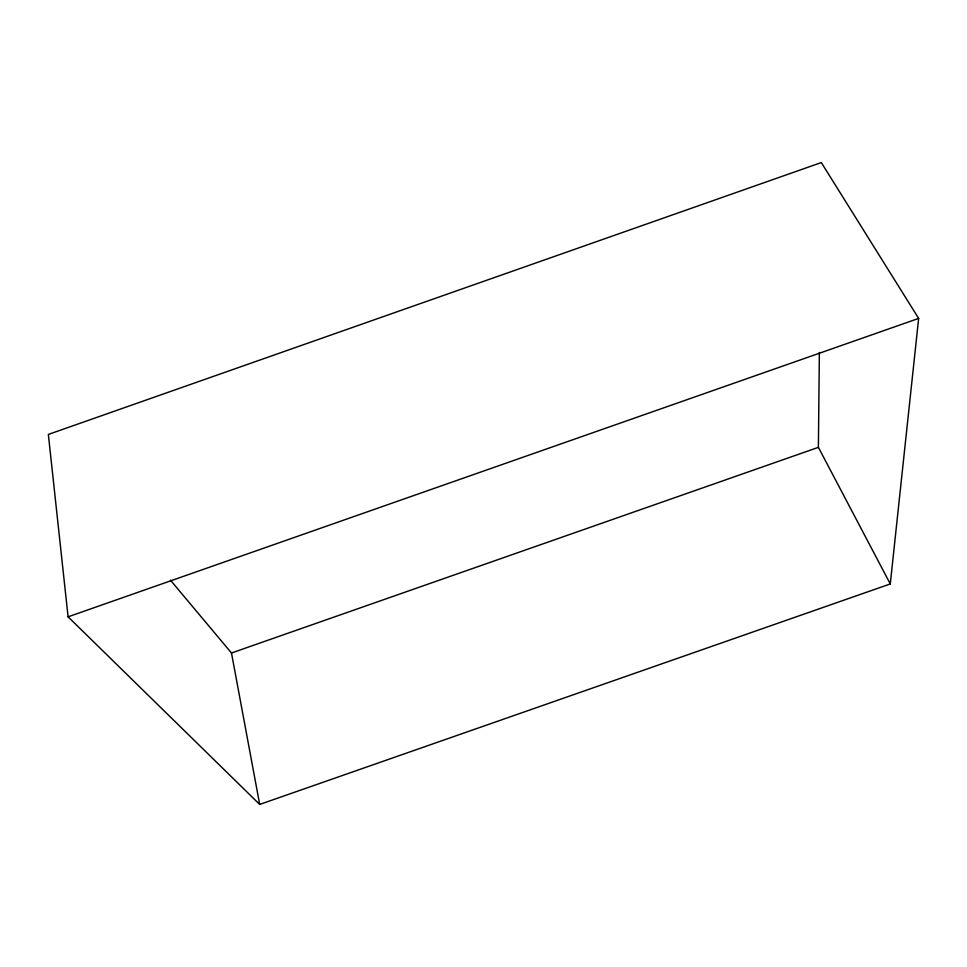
<?xml version="1.0" encoding="UTF-8"?>
<svg xmlns="http://www.w3.org/2000/svg" width="967" height="967" viewBox="0 0 967 967"><rect width="100%" height="100%" fill="white"/><g stroke="black" fill="none" stroke-linecap="round" stroke-linejoin="round"><path stroke-width="1.45" d="M890.281 583.947L918.65 318.409L821.309 162.565L48.35 434.437L68.089 616.825L259.688 804.435L890.281 583.947L818.396 447.346L819.363 352.423M68.089 616.825L918.65 318.409M170.446 580.152L231.488 653.003L818.396 447.346M231.488 653.003L259.688 804.435"/></g></svg>
